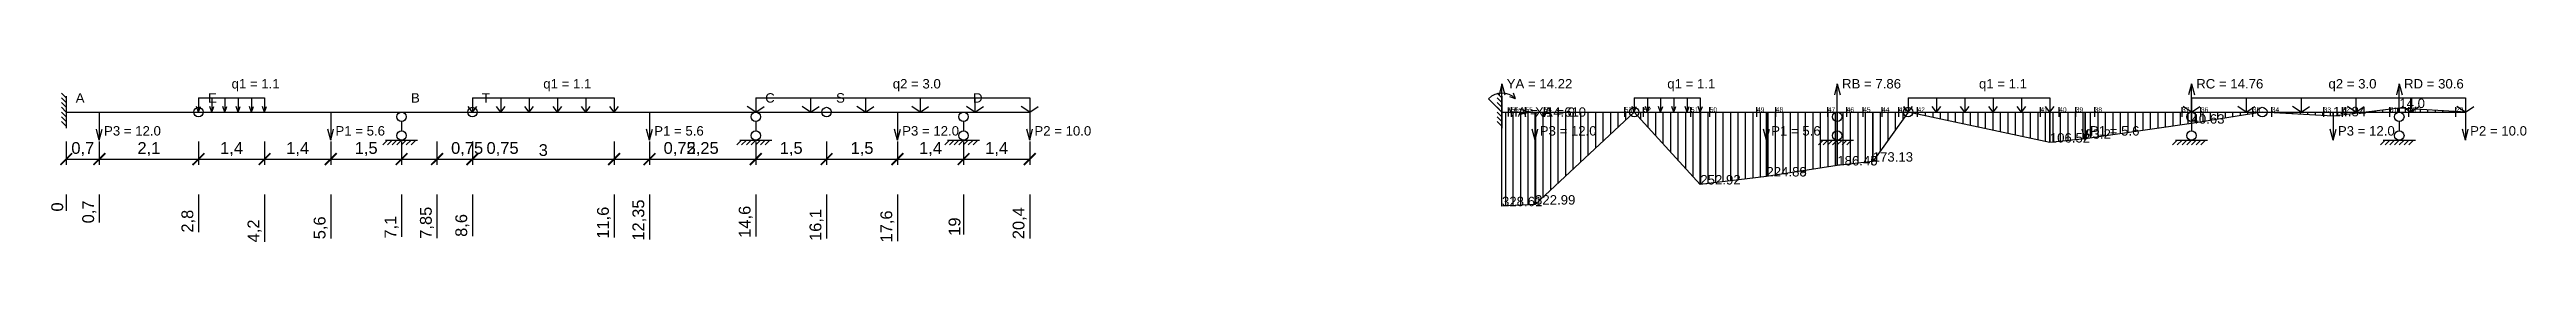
# Model space of a CAD drawing. Header units: millimetres. Extents: x -0.4 to 52.1, y -2.8 to 0.7.
import ezdxf

# ---------------------------------------------------------------- set-up
doc = ezdxf.new("R2010")
doc.units = ezdxf.units.MM
for name, color, linetype in [('diagram M', 7, 'Continuous'), ('HINGE', 7, 'Continuous'), ('Loads', 7, 'Continuous'), ('Node', 7, 'Continuous'), ('Rod', 7, 'Continuous'), ('SECTIONS', 7, 'Continuous'), ('Supports', 7, 'Continuous'), ('Штриховка 1', 7, 'Continuous')]:
    doc.layers.add(name, color=color, linetype=linetype)
doc.styles.get("Standard").update_dxf_attribs({"font": 'arial.ttf'})
doc.dimstyles.new('ISO-25', dxfattribs={"dimtxt": 0.25, "dimasz": 0.25, "dimexe": 0.125, "dimexo": 0.625, "dimgap": 0.0625, "dimtad": 1, "dimtxsty": 'Standard', "dimblk": 'ARCHTICK', "dimcen": 2.5, "dimazin": 3, "dimtfac": 1, "dimtmove": 0, "dimatfit": 3, "dimarcsym": 0})

# ---------------------------------------------------------------- blocks, each defined once
blk = doc.blocks.new('_ArchTick')
at = {"color": 0, "linetype": 'ByBlock', "const_width": 0.15}
blk.add_lwpolyline([(-0.5, -0.5), (0.5, 0.5)], dxfattribs=at)
blk = doc.blocks.new('*D19')
at = {"color": 0, "lineweight": -2, "transparency": 16777216}
for p, q in [((0, -0.625), (0, -1.125)), ((0, -1), (0.7, -1)), ((0.7, -0.625), (0.7, -1.125))]:
    blk.add_line(p, q, dxfattribs=at)
at = {"layer": 'Defpoints', "color": 0, "transparency": 16777216}
for p in [(0, 0), (0.7, 0), (0.7, -1)]:
    blk.add_point(p, dxfattribs=at)
at = {"color": 0, "lineweight": -2, "transparency": 16777216, "xscale": 0.25, "yscale": 0.25, "zscale": 0.25, "rotation": 180}
blk.add_blockref('_ArchTick', (0, -1), dxfattribs=at)
at = {"color": 0, "lineweight": -2, "transparency": 16777216, "xscale": 0.25, "yscale": 0.25, "zscale": 0.25}
blk.add_blockref('_ArchTick', (0.7, -1), dxfattribs=at)
at = {"color": 0, "transparency": 16777216, "insert": (0.35, -0.787), "char_height": 0.25, "attachment_point": 5}
blk.add_mtext('0,7', dxfattribs=at)
blk = doc.blocks.new('*D20')
at = {"color": 0, "lineweight": -2, "transparency": 16777216}
for p, q in [((0.7, -0.625), (0.7, -1.125)), ((0.7, -1), (2.8, -1)), ((2.8, -0.625), (2.8, -1.125))]:
    blk.add_line(p, q, dxfattribs=at)
at = {"layer": 'Defpoints', "color": 0, "transparency": 16777216}
for p in [(0.7, 0), (2.8, 0), (2.8, -1)]:
    blk.add_point(p, dxfattribs=at)
at = {"color": 0, "lineweight": -2, "transparency": 16777216, "xscale": 0.25, "yscale": 0.25, "zscale": 0.25, "rotation": 180}
blk.add_blockref('_ArchTick', (0.7, -1), dxfattribs=at)
at = {"color": 0, "lineweight": -2, "transparency": 16777216, "xscale": 0.25, "yscale": 0.25, "zscale": 0.25}
blk.add_blockref('_ArchTick', (2.8, -1), dxfattribs=at)
at = {"color": 0, "transparency": 16777216, "insert": (1.75, -0.787), "char_height": 0.25, "attachment_point": 5}
blk.add_mtext('2,1', dxfattribs=at)
blk = doc.blocks.new('*D21')
at = {"color": 0, "lineweight": -2, "transparency": 16777216}
for p, q in [((2.8, -0.625), (2.8, -1.125)), ((2.8, -1), (4.2, -1)), ((4.2, -0.625), (4.2, -1.125))]:
    blk.add_line(p, q, dxfattribs=at)
at = {"layer": 'Defpoints', "color": 0, "transparency": 16777216}
for p in [(2.8, 0), (4.2, 0), (4.2, -1)]:
    blk.add_point(p, dxfattribs=at)
at = {"color": 0, "lineweight": -2, "transparency": 16777216, "xscale": 0.25, "yscale": 0.25, "zscale": 0.25, "rotation": 180}
blk.add_blockref('_ArchTick', (2.8, -1), dxfattribs=at)
at = {"color": 0, "lineweight": -2, "transparency": 16777216, "xscale": 0.25, "yscale": 0.25, "zscale": 0.25}
blk.add_blockref('_ArchTick', (4.2, -1), dxfattribs=at)
at = {"color": 0, "transparency": 16777216, "insert": (3.5, -0.787), "char_height": 0.25, "attachment_point": 5}
blk.add_mtext('1,4', dxfattribs=at)
blk = doc.blocks.new('*D22')
at = {"color": 0, "lineweight": -2, "transparency": 16777216}
for p, q in [((4.2, -0.625), (4.2, -1.125)), ((4.2, -1), (5.6, -1)), ((5.6, -0.625), (5.6, -1.125))]:
    blk.add_line(p, q, dxfattribs=at)
at = {"layer": 'Defpoints', "color": 0, "transparency": 16777216}
for p in [(4.2, 0), (5.6, 0), (5.6, -1)]:
    blk.add_point(p, dxfattribs=at)
at = {"color": 0, "lineweight": -2, "transparency": 16777216, "xscale": 0.25, "yscale": 0.25, "zscale": 0.25, "rotation": 180}
blk.add_blockref('_ArchTick', (4.2, -1), dxfattribs=at)
at = {"color": 0, "lineweight": -2, "transparency": 16777216, "xscale": 0.25, "yscale": 0.25, "zscale": 0.25}
blk.add_blockref('_ArchTick', (5.6, -1), dxfattribs=at)
at = {"color": 0, "transparency": 16777216, "insert": (4.9, -0.787), "char_height": 0.25, "attachment_point": 5}
blk.add_mtext('1,4', dxfattribs=at)
blk = doc.blocks.new('*D23')
at = {"color": 0, "lineweight": -2, "transparency": 16777216}
for p, q in [((5.6, -0.625), (5.6, -1.125)), ((5.6, -1), (7.1, -1)), ((7.1, -0.625), (7.1, -1.125))]:
    blk.add_line(p, q, dxfattribs=at)
at = {"layer": 'Defpoints', "color": 0, "transparency": 16777216}
for p in [(5.6, 0), (7.1, 0), (7.1, -1)]:
    blk.add_point(p, dxfattribs=at)
at = {"color": 0, "lineweight": -2, "transparency": 16777216, "xscale": 0.25, "yscale": 0.25, "zscale": 0.25, "rotation": 180}
blk.add_blockref('_ArchTick', (5.6, -1), dxfattribs=at)
at = {"color": 0, "lineweight": -2, "transparency": 16777216, "xscale": 0.25, "yscale": 0.25, "zscale": 0.25}
blk.add_blockref('_ArchTick', (7.1, -1), dxfattribs=at)
at = {"color": 0, "transparency": 16777216, "insert": (6.35, -0.787), "char_height": 0.25, "attachment_point": 5}
blk.add_mtext('1,5', dxfattribs=at)
blk = doc.blocks.new('*D24')
at = {"color": 0, "lineweight": -2, "transparency": 16777216}
for p, q in [((7.1, -0.625), (7.1, -1.125)), ((7.1, -1), (7.85, -1)), ((7.85, -0.625), (7.85, -1.125)), ((7.85, -1), (8.876, -1))]:
    blk.add_line(p, q, dxfattribs=at)
at = {"layer": 'Defpoints', "color": 0, "transparency": 16777216}
for p in [(7.1, 0), (7.85, 0), (7.85, -1)]:
    blk.add_point(p, dxfattribs=at)
at = {"color": 0, "lineweight": -2, "transparency": 16777216, "xscale": 0.25, "yscale": 0.25, "zscale": 0.25, "rotation": 180}
blk.add_blockref('_ArchTick', (7.1, -1), dxfattribs=at)
at = {"color": 0, "lineweight": -2, "transparency": 16777216, "xscale": 0.25, "yscale": 0.25, "zscale": 0.25}
blk.add_blockref('_ArchTick', (7.85, -1), dxfattribs=at)
at = {"color": 0, "transparency": 16777216, "insert": (8.488, -0.787), "char_height": 0.25, "attachment_point": 5}
blk.add_mtext('0,75', dxfattribs=at)
blk = doc.blocks.new('*D25')
at = {"color": 0, "lineweight": -2, "transparency": 16777216}
for p, q in [((7.85, -0.625), (7.85, -1.125)), ((7.85, -1), (8.6, -1)), ((8.6, -0.625), (8.6, -1.125)), ((8.6, -1), (9.626, -1))]:
    blk.add_line(p, q, dxfattribs=at)
at = {"layer": 'Defpoints', "color": 0, "transparency": 16777216}
for p in [(7.85, 0), (8.6, 0), (8.6, -1)]:
    blk.add_point(p, dxfattribs=at)
at = {"color": 0, "lineweight": -2, "transparency": 16777216, "xscale": 0.25, "yscale": 0.25, "zscale": 0.25, "rotation": 180}
blk.add_blockref('_ArchTick', (7.85, -1), dxfattribs=at)
at = {"color": 0, "lineweight": -2, "transparency": 16777216, "xscale": 0.25, "yscale": 0.25, "zscale": 0.25}
blk.add_blockref('_ArchTick', (8.6, -1), dxfattribs=at)
at = {"color": 0, "transparency": 16777216, "insert": (9.238, -0.787), "char_height": 0.25, "attachment_point": 5}
blk.add_mtext('0,75', dxfattribs=at)
blk = doc.blocks.new('*D26')
at = {"color": 0, "lineweight": -2, "transparency": 16777216}
for p, q in [((8.6, -0.625), (8.6, -1.125)), ((8.6, -1), (11.6, -1)), ((11.6, -0.625), (11.6, -1.125))]:
    blk.add_line(p, q, dxfattribs=at)
at = {"layer": 'Defpoints', "color": 0, "transparency": 16777216}
for p in [(8.6, 0), (11.6, 0), (11.6, -1)]:
    blk.add_point(p, dxfattribs=at)
at = {"color": 0, "lineweight": -2, "transparency": 16777216, "xscale": 0.25, "yscale": 0.25, "zscale": 0.25, "rotation": 180}
blk.add_blockref('_ArchTick', (8.6, -1), dxfattribs=at)
at = {"color": 0, "lineweight": -2, "transparency": 16777216, "xscale": 0.25, "yscale": 0.25, "zscale": 0.25}
blk.add_blockref('_ArchTick', (11.6, -1), dxfattribs=at)
at = {"color": 0, "transparency": 16777216, "insert": (10.1, -0.81), "char_height": 0.25, "attachment_point": 5}
blk.add_mtext('3', dxfattribs=at)
blk = doc.blocks.new('*D27')
at = {"color": 0, "lineweight": -2, "transparency": 16777216}
for p, q in [((11.6, -0.625), (11.6, -1.125)), ((11.6, -1), (12.35, -1)), ((12.35, -0.625), (12.35, -1.125)), ((12.35, -1), (13.376, -1))]:
    blk.add_line(p, q, dxfattribs=at)
at = {"layer": 'Defpoints', "color": 0, "transparency": 16777216}
for p in [(11.6, 0), (12.35, 0), (12.35, -1)]:
    blk.add_point(p, dxfattribs=at)
at = {"color": 0, "lineweight": -2, "transparency": 16777216, "xscale": 0.25, "yscale": 0.25, "zscale": 0.25, "rotation": 180}
blk.add_blockref('_ArchTick', (11.6, -1), dxfattribs=at)
at = {"color": 0, "lineweight": -2, "transparency": 16777216, "xscale": 0.25, "yscale": 0.25, "zscale": 0.25}
blk.add_blockref('_ArchTick', (12.35, -1), dxfattribs=at)
at = {"color": 0, "transparency": 16777216, "insert": (12.988, -0.787), "char_height": 0.25, "attachment_point": 5}
blk.add_mtext('0,75', dxfattribs=at)
blk = doc.blocks.new('*D28')
at = {"color": 0, "lineweight": -2, "transparency": 16777216}
for p, q in [((12.35, -0.625), (12.35, -1.125)), ((12.35, -1), (14.6, -1)), ((14.6, -0.625), (14.6, -1.125))]:
    blk.add_line(p, q, dxfattribs=at)
at = {"layer": 'Defpoints', "color": 0, "transparency": 16777216}
for p in [(12.35, 0), (14.6, 0), (14.6, -1)]:
    blk.add_point(p, dxfattribs=at)
at = {"color": 0, "lineweight": -2, "transparency": 16777216, "xscale": 0.25, "yscale": 0.25, "zscale": 0.25, "rotation": 180}
blk.add_blockref('_ArchTick', (12.35, -1), dxfattribs=at)
at = {"color": 0, "lineweight": -2, "transparency": 16777216, "xscale": 0.25, "yscale": 0.25, "zscale": 0.25}
blk.add_blockref('_ArchTick', (14.6, -1), dxfattribs=at)
at = {"color": 0, "transparency": 16777216, "insert": (13.475, -0.787), "char_height": 0.25, "attachment_point": 5}
blk.add_mtext('2,25', dxfattribs=at)
blk = doc.blocks.new('*D29')
at = {"color": 0, "lineweight": -2, "transparency": 16777216}
for p, q in [((14.6, -0.625), (14.6, -1.125)), ((14.6, -1), (16.1, -1)), ((16.1, -0.625), (16.1, -1.125))]:
    blk.add_line(p, q, dxfattribs=at)
at = {"layer": 'Defpoints', "color": 0, "transparency": 16777216}
for p in [(14.6, 0), (16.1, 0), (16.1, -1)]:
    blk.add_point(p, dxfattribs=at)
at = {"color": 0, "lineweight": -2, "transparency": 16777216, "xscale": 0.25, "yscale": 0.25, "zscale": 0.25, "rotation": 180}
blk.add_blockref('_ArchTick', (14.6, -1), dxfattribs=at)
at = {"color": 0, "lineweight": -2, "transparency": 16777216, "xscale": 0.25, "yscale": 0.25, "zscale": 0.25}
blk.add_blockref('_ArchTick', (16.1, -1), dxfattribs=at)
at = {"color": 0, "transparency": 16777216, "insert": (15.35, -0.787), "char_height": 0.25, "attachment_point": 5}
blk.add_mtext('1,5', dxfattribs=at)
blk = doc.blocks.new('*D30')
at = {"color": 0, "lineweight": -2, "transparency": 16777216}
for p, q in [((16.1, -0.625), (16.1, -1.125)), ((16.1, -1), (17.6, -1)), ((17.6, -0.625), (17.6, -1.125))]:
    blk.add_line(p, q, dxfattribs=at)
at = {"layer": 'Defpoints', "color": 0, "transparency": 16777216}
for p in [(16.1, 0), (17.6, 0), (17.6, -1)]:
    blk.add_point(p, dxfattribs=at)
at = {"color": 0, "lineweight": -2, "transparency": 16777216, "xscale": 0.25, "yscale": 0.25, "zscale": 0.25, "rotation": 180}
blk.add_blockref('_ArchTick', (16.1, -1), dxfattribs=at)
at = {"color": 0, "lineweight": -2, "transparency": 16777216, "xscale": 0.25, "yscale": 0.25, "zscale": 0.25}
blk.add_blockref('_ArchTick', (17.6, -1), dxfattribs=at)
at = {"color": 0, "transparency": 16777216, "insert": (16.85, -0.787), "char_height": 0.25, "attachment_point": 5}
blk.add_mtext('1,5', dxfattribs=at)
blk = doc.blocks.new('*D31')
at = {"color": 0, "lineweight": -2, "transparency": 16777216}
for p, q in [((17.6, -0.625), (17.6, -1.125)), ((17.6, -1), (19, -1)), ((19, -0.625), (19, -1.125))]:
    blk.add_line(p, q, dxfattribs=at)
at = {"layer": 'Defpoints', "color": 0, "transparency": 16777216}
for p in [(17.6, 0), (19, 0), (19, -1)]:
    blk.add_point(p, dxfattribs=at)
at = {"color": 0, "lineweight": -2, "transparency": 16777216, "xscale": 0.25, "yscale": 0.25, "zscale": 0.25, "rotation": 180}
blk.add_blockref('_ArchTick', (17.6, -1), dxfattribs=at)
at = {"color": 0, "lineweight": -2, "transparency": 16777216, "xscale": 0.25, "yscale": 0.25, "zscale": 0.25}
blk.add_blockref('_ArchTick', (19, -1), dxfattribs=at)
at = {"color": 0, "transparency": 16777216, "insert": (18.3, -0.787), "char_height": 0.25, "attachment_point": 5}
blk.add_mtext('1,4', dxfattribs=at)
blk = doc.blocks.new('*D32')
at = {"color": 0, "lineweight": -2, "transparency": 16777216}
for p, q in [((19, -0.625), (19, -1.125)), ((19, -1), (20.4, -1)), ((20.4, -0.625), (20.4, -1.125))]:
    blk.add_line(p, q, dxfattribs=at)
at = {"layer": 'Defpoints', "color": 0, "transparency": 16777216}
for p in [(19, 0), (20.4, 0), (20.4, -1)]:
    blk.add_point(p, dxfattribs=at)
at = {"color": 0, "lineweight": -2, "transparency": 16777216, "xscale": 0.25, "yscale": 0.25, "zscale": 0.25, "rotation": 180}
blk.add_blockref('_ArchTick', (19, -1), dxfattribs=at)
at = {"color": 0, "lineweight": -2, "transparency": 16777216, "xscale": 0.25, "yscale": 0.25, "zscale": 0.25}
blk.add_blockref('_ArchTick', (20.4, -1), dxfattribs=at)
at = {"color": 0, "transparency": 16777216, "insert": (19.7, -0.787), "char_height": 0.25, "attachment_point": 5}
blk.add_mtext('1,4', dxfattribs=at)
blk = doc.blocks.new('Жесткая заделка')
for points in [[(-0.1, 0.4), (0, 0.3)], [(-0.1, 0.3), (0, 0.2)], [(-0.1, 0.2), (0, 0.1)], [(-0.1, 0.1), (0, 0)], [(-0.1, 0), (0, -0.1)], [(0, 0.34), (0, -0.34)], [(-0.1, -0.1), (0, -0.2)], [(-0.1, -0.2), (0, -0.3)]]:
    blk.add_lwpolyline(points)
blk = doc.blocks.new('Подвижная опора')
for points in [[(-0.7, 0.4), (-0.6, 0.3)], [(-0.7, 0.3), (-0.6, 0.2)], [(-0.7, 0.2), (-0.6, 0.1)], [(-0.7, 0.1), (-0.6, 0)], [(-0.7, 0), (-0.6, -0.1)], [(-0.6, 0.34), (-0.6, -0.34)], [(-0.2, 0), (-0.4, 0)], [(-0.7, -0.1), (-0.6, -0.2)], [(-0.7, -0.2), (-0.6, -0.3)]]:
    blk.add_lwpolyline(points)
for centre in [(-0.5, 0), (-0.1, 0)]:
    blk.add_circle(centre, 0.1)
blk = doc.blocks.new('Сосредоточенная сила')
for points in [[(0, 0), (0.6, 0)], [(0.6, 0), (0.366, 0.062)], [(0.6, 0), (0.366, -0.062)]]:
    blk.add_lwpolyline(points)
blk = doc.blocks.new('Распределенная нагрузка')
for points in [[(-0.3, 0.5), (0, 0.5)], [(-0.3, -0.5), (-0.3, 0.5)], [(0, 0.5), (-0.1169, 0.5309)], [(0, 0.5), (-0.1169, 0.4691)], [(-0.3, 0.3), (0, 0.3)], [(0, 0.3), (-0.1169, 0.3309)], [(0, 0.3), (-0.1169, 0.2691)], [(-0.3, 0.1), (0, 0.1)], [(0, 0.1), (-0.1169, 0.1309)], [(0, 0.1), (-0.1169, 0.0691)], [(0, -0.1), (-0.1169, -0.0691)], [(-0.3, -0.1), (0, -0.1)], [(0, -0.1), (-0.1169, -0.1309)], [(0, -0.3), (-0.1169, -0.2691)], [(-0.3, -0.3), (0, -0.3)], [(0, -0.3), (-0.1169, -0.3309)], [(-0.3, -0.5), (0, -0.5)], [(0, -0.5), (-0.1169, -0.4691)], [(0, -0.5), (-0.1169, -0.5309)]]:
    blk.add_lwpolyline(points)
blk = doc.blocks.new('Сечение')
at = {"color": 1}
blk.add_lwpolyline([(-0.1, 0), (0.1, 0)], dxfattribs=at)
blk = doc.blocks.new('Момент (по часовой)')
for points in [[(0, 0), (-0.283, 0.283)], [(0.283, 0.283), (0.166, 0.323)], [(0.283, 0.283), (0.242, 0.4)]]:
    blk.add_lwpolyline(points)
blk.add_arc((0, 0), 0.4, 45.0651, 134.9349)
blk = doc.blocks.new('*D33')
at = {"color": 0, "lineweight": -2, "transparency": 16777216}
blk.add_line((0, -1.75), (0, -2.098), dxfattribs=at)
at = {"layer": 'Defpoints', "color": 0, "transparency": 16777216}
for p in [(0, 0), (0, -1.125), (0, -1.873)]:
    blk.add_point(p, dxfattribs=at)
at = {"color": 0, "transparency": 16777216, "insert": (-0.19, -2.017), "char_height": 0.25, "attachment_point": 5, "rotation": 90}
blk.add_mtext('0', dxfattribs=at)
blk = doc.blocks.new('*D34')
at = {"color": 0, "lineweight": -2, "transparency": 16777216}
blk.add_line((0.7, -1.75), (0.7, -2.349), dxfattribs=at)
at = {"layer": 'Defpoints', "color": 0, "transparency": 16777216}
for p in [(0, 0), (0.7, -1.125), (0.7, -1.832)]:
    blk.add_point(p, dxfattribs=at)
at = {"color": 0, "transparency": 16777216, "insert": (0.487, -2.122), "char_height": 0.25, "attachment_point": 5, "rotation": 90}
blk.add_mtext('0,7', dxfattribs=at)
blk = doc.blocks.new('*D35')
at = {"color": 0, "lineweight": -2, "transparency": 16777216}
blk.add_line((2.8, -1.75), (2.8, -2.549), dxfattribs=at)
at = {"layer": 'Defpoints', "color": 0, "transparency": 16777216}
for p in [(0, 0), (2.8, -1.125), (2.8, -2.027)]:
    blk.add_point(p, dxfattribs=at)
at = {"color": 0, "transparency": 16777216, "insert": (2.587, -2.319), "char_height": 0.25, "attachment_point": 5, "rotation": 90}
blk.add_mtext('2,8', dxfattribs=at)
blk = doc.blocks.new('*D36')
at = {"color": 0, "lineweight": -2, "transparency": 16777216}
blk.add_line((4.2, -1.75), (4.2, -2.757), dxfattribs=at)
at = {"layer": 'Defpoints', "color": 0, "transparency": 16777216}
for p in [(0, 0), (4.2, -1.125), (4.2, -2.232)]:
    blk.add_point(p, dxfattribs=at)
at = {"color": 0, "transparency": 16777216, "insert": (3.987, -2.526), "char_height": 0.25, "attachment_point": 5, "rotation": 90}
blk.add_mtext('4,2', dxfattribs=at)
blk = doc.blocks.new('*D37')
at = {"color": 0, "lineweight": -2, "transparency": 16777216}
blk.add_line((5.6, -1.75), (5.6, -2.688), dxfattribs=at)
at = {"layer": 'Defpoints', "color": 0, "transparency": 16777216}
for p in [(0, 0), (5.6, -1.125), (5.6, -2.17)]:
    blk.add_point(p, dxfattribs=at)
at = {"color": 0, "transparency": 16777216, "insert": (5.387, -2.46), "char_height": 0.25, "attachment_point": 5, "rotation": 90}
blk.add_mtext('5,6', dxfattribs=at)
blk = doc.blocks.new('*D38')
at = {"color": 0, "lineweight": -2, "transparency": 16777216}
blk.add_line((7.1, -1.75), (7.1, -2.648), dxfattribs=at)
at = {"layer": 'Defpoints', "color": 0, "transparency": 16777216}
for p in [(0, 0), (7.1, -1.125), (7.1, -2.181)]:
    blk.add_point(p, dxfattribs=at)
at = {"color": 0, "transparency": 16777216, "insert": (6.887, -2.446), "char_height": 0.25, "attachment_point": 5, "rotation": 90}
blk.add_mtext('7,1', dxfattribs=at)
blk = doc.blocks.new('*D39')
at = {"color": 0, "lineweight": -2, "transparency": 16777216}
blk.add_line((7.85, -1.75), (7.85, -2.677), dxfattribs=at)
at = {"layer": 'Defpoints', "color": 0, "transparency": 16777216}
for p in [(0, 0), (7.85, -1.125), (7.85, -1.965)]:
    blk.add_point(p, dxfattribs=at)
at = {"color": 0, "transparency": 16777216, "insert": (7.637, -2.352), "char_height": 0.25, "attachment_point": 5, "rotation": 90}
blk.add_mtext('7,85', dxfattribs=at)
blk = doc.blocks.new('*D40')
at = {"color": 0, "lineweight": -2, "transparency": 16777216}
blk.add_line((8.6, -1.75), (8.6, -2.637), dxfattribs=at)
at = {"layer": 'Defpoints', "color": 0, "transparency": 16777216}
for p in [(0, 0), (8.6, -1.125), (8.6, -2.119)]:
    blk.add_point(p, dxfattribs=at)
at = {"color": 0, "transparency": 16777216, "insert": (8.387, -2.409), "char_height": 0.25, "attachment_point": 5, "rotation": 90}
blk.add_mtext('8,6', dxfattribs=at)
blk = doc.blocks.new('*D41')
at = {"color": 0, "lineweight": -2, "transparency": 16777216}
blk.add_line((11.6, -1.75), (11.6, -2.664), dxfattribs=at)
at = {"layer": 'Defpoints', "color": 0, "transparency": 16777216}
for p in [(0, 0), (11.6, -1.125), (11.6, -1.976)]:
    blk.add_point(p, dxfattribs=at)
at = {"color": 0, "transparency": 16777216, "insert": (11.387, -2.351), "char_height": 0.25, "attachment_point": 5, "rotation": 90}
blk.add_mtext('11,6', dxfattribs=at)
blk = doc.blocks.new('*D42')
at = {"color": 0, "lineweight": -2, "transparency": 16777216}
blk.add_line((12.35, -1.75), (12.35, -2.706), dxfattribs=at)
at = {"layer": 'Defpoints', "color": 0, "transparency": 16777216}
for p in [(0, 0), (12.35, -1.125), (12.35, -1.822)]:
    blk.add_point(p, dxfattribs=at)
at = {"color": 0, "transparency": 16777216, "insert": (12.137, -2.295), "char_height": 0.25, "attachment_point": 5, "rotation": 90}
blk.add_mtext('12,35', dxfattribs=at)
blk = doc.blocks.new('*D43')
at = {"color": 0, "lineweight": -2, "transparency": 16777216}
blk.add_line((14.6, -1.75), (14.6, -2.644), dxfattribs=at)
at = {"layer": 'Defpoints', "color": 0, "transparency": 16777216}
for p in [(0, 0), (14.6, -1.125), (14.6, -1.955)]:
    blk.add_point(p, dxfattribs=at)
at = {"color": 0, "transparency": 16777216, "insert": (14.387, -2.331), "char_height": 0.25, "attachment_point": 5, "rotation": 90}
blk.add_mtext('14,6', dxfattribs=at)
blk = doc.blocks.new('*D44')
at = {"color": 0, "lineweight": -2, "transparency": 16777216}
blk.add_line((16.1, -1.75), (16.1, -2.688), dxfattribs=at)
at = {"layer": 'Defpoints', "color": 0, "transparency": 16777216}
for p in [(0, 0), (16.1, -1.125), (16.1, -2.048)]:
    blk.add_point(p, dxfattribs=at)
at = {"color": 0, "transparency": 16777216, "insert": (15.887, -2.399), "char_height": 0.25, "attachment_point": 5, "rotation": 90}
blk.add_mtext('16,1', dxfattribs=at)
blk = doc.blocks.new('*D45')
at = {"color": 0, "lineweight": -2, "transparency": 16777216}
blk.add_line((17.6, -1.75), (17.6, -2.743), dxfattribs=at)
at = {"layer": 'Defpoints', "color": 0, "transparency": 16777216}
for p in [(0, 0), (17.6, -1.125), (17.6, -2.055)]:
    blk.add_point(p, dxfattribs=at)
at = {"color": 0, "transparency": 16777216, "insert": (17.387, -2.431), "char_height": 0.25, "attachment_point": 5, "rotation": 90}
blk.add_mtext('17,6', dxfattribs=at)
blk = doc.blocks.new('*D46')
at = {"color": 0, "lineweight": -2, "transparency": 16777216}
blk.add_line((19, -1.75), (19, -2.602), dxfattribs=at)
at = {"layer": 'Defpoints', "color": 0, "transparency": 16777216}
for p in [(0, 0), (19, -1.125), (19, -2.204)]:
    blk.add_point(p, dxfattribs=at)
at = {"color": 0, "transparency": 16777216, "insert": (18.81, -2.434), "char_height": 0.25, "attachment_point": 5, "rotation": 90}
blk.add_mtext('19', dxfattribs=at)
blk = doc.blocks.new('*D47')
at = {"color": 0, "lineweight": -2, "transparency": 16777216}
blk.add_line((20.4, -1.75), (20.4, -2.687), dxfattribs=at)
at = {"layer": 'Defpoints', "color": 0, "transparency": 16777216}
for p in [(0, 0), (20.4, -1.125), (20.4, -1.972)]:
    blk.add_point(p, dxfattribs=at)
at = {"color": 0, "transparency": 16777216, "insert": (20.187, -2.361), "char_height": 0.25, "attachment_point": 5, "rotation": 90}
blk.add_mtext('20,4', dxfattribs=at)

msp = doc.modelspace()

# ---------------------------------------------------------------- hatches: boundary and pattern name
at = {"layer": 'Штриховка 1'}
h = msp.add_hatch(dxfattribs=at)
h.set_pattern_fill('ANSI31', color=3, scale=0.05, angle=45)
h.paths.add_polyline_path([(30.4, 0), (31.1, 0), (31.1, -1.966), (30.4, -2), (30.4, 0)])
h = msp.add_hatch(dxfattribs=at)
h.set_pattern_fill('ANSI31', color=3, scale=0.05, angle=45)
h.paths.add_polyline_path([(31.1, 0), (33.2, 0), (33.2, 0), (31.1, -1.966), (31.1, 0)])
h = msp.add_hatch(dxfattribs=at)
h.set_pattern_fill('ANSI31', color=3, scale=0.05, angle=45)
h.paths.add_polyline_path([(33.2, 0), (34.6, 0), (34.6, -1.539), (33.2, 0), (33.2, 0)])
h = msp.add_hatch(dxfattribs=at)
h.set_pattern_fill('ANSI31', color=3, scale=0.05, angle=45)
h.paths.add_polyline_path([(34.6, 0), (36, 0), (36, -1.369), (34.6, -1.539), (34.6, 0)])
h = msp.add_hatch(dxfattribs=at)
h.set_pattern_fill('ANSI31', color=3, scale=0.05, angle=45)
h.paths.add_polyline_path([(36, 0), (37.5, 0), (37.5, -1.135), (36, -1.369), (36, 0)])
h = msp.add_hatch(dxfattribs=at)
h.set_pattern_fill('ANSI31', color=3, scale=0.05, angle=45)
h.paths.add_polyline_path([(37.5, 0), (38.25, 0), (38.25, -1.054), (37.5, -1.135), (37.5, 0)])
h = msp.add_hatch(dxfattribs=at)
h.set_pattern_fill('ANSI31', color=3, scale=0.05, angle=45)
h.paths.add_polyline_path([(38.25, 0), (39, 0), (39, 0), (38.25, -1.054), (38.25, 0)])
h = msp.add_hatch(dxfattribs=at)
h.set_pattern_fill('ANSI31', color=3, scale=0.05, angle=45)
h.paths.add_polyline_path([(39, 0), (42, 0), (42, -0.648), (39, 0), (39, 0)])
h = msp.add_hatch(dxfattribs=at)
h.set_pattern_fill('ANSI31', color=3, scale=0.05, angle=45)
h.paths.add_polyline_path([(42, 0), (42.75, 0), (42.75, -0.567), (42, -0.648), (42, 0)])
h = msp.add_hatch(dxfattribs=at)
h.set_pattern_fill('ANSI31', color=3, scale=0.05, angle=45)
h.paths.add_polyline_path([(42.75, 0), (45, 0), (45, -0.247), (42.75, -0.567), (42.75, 0)])
h = msp.add_hatch(dxfattribs=at)
h.set_pattern_fill('ANSI31', color=3, scale=0.05, angle=45)
h.paths.add_polyline_path([(45, 0), (46.5, 0), (46.5, 0), (45, -0.247), (45, 0)])
h = msp.add_hatch(dxfattribs=at)
h.set_pattern_fill('ANSI31', color=3, scale=0.05, angle=45)
h.paths.add_polyline_path([(46.5, 0), (48, 0), (48, -0.09), (46.5, 0), (46.5, 0)])
h = msp.add_hatch(dxfattribs=at)
h.set_pattern_fill('ANSI31', color=3, scale=0.05, angle=45)
h.paths.add_polyline_path([(48, 0), (49.4, 0), (49.4, 0.085), (48, -0.09), (48, 0)])
h = msp.add_hatch(dxfattribs=at)
h.set_pattern_fill('ANSI31', color=3, scale=0.05, angle=45)
h.paths.add_polyline_path([(49.4, 0), (50.8, 0), (50.8, 0), (49.4, 0.085), (49.4, 0)])

# ---------------------------------------------------------------- linework, layer by layer
at = {"layer": 'diagram M', "color": 6, "linetype": 'Continuous'}
for points in [[(30.4, 0), (31.1, 0), (31.1, -1.966), (30.4, -2), (30.4, 0)], [(31.1, 0), (33.2, 0), (33.2, 0), (31.1, -1.966), (31.1, 0)], [(33.2, 0), (34.6, 0), (34.6, -1.539), (33.2, 0), (33.2, 0)], [(34.6, 0), (36, 0), (36, -1.369), (34.6, -1.539), (34.6, 0)], [(36, 0), (37.5, 0), (37.5, -1.135), (36, -1.369), (36, 0)], [(37.5, 0), (38.25, 0), (38.25, -1.054), (37.5, -1.135), (37.5, 0)], [(38.25, 0), (39, 0), (39, 0), (38.25, -1.054), (38.25, 0)], [(39, 0), (42, 0), (42, -0.648), (39, 0), (39, 0)], [(42, 0), (42.75, 0), (42.75, -0.567), (42, -0.648), (42, 0)], [(42.75, 0), (45, 0), (45, -0.247), (42.75, -0.567), (42.75, 0)], [(45, 0), (46.5, 0), (46.5, 0), (45, -0.247), (45, 0)], [(46.5, 0), (48, 0), (48, -0.09), (46.5, 0), (46.5, 0)], [(48, 0), (49.4, 0), (49.4, 0.085), (48, -0.09), (48, 0)], [(49.4, 0), (50.8, 0), (50.8, 0), (49.4, 0.085), (49.4, 0)]]:
    msp.add_lwpolyline(points, close=True, dxfattribs=at)
at = {"layer": 'HINGE', "lineweight": 30}
for centre in [(2.8, 0), (2.8, 0), (8.6, 0), (8.6, 0), (16.1, 0), (16.1, 0), (33.2, 0), (39, 0), (46.5, 0)]:
    msp.add_circle(centre, 0.1, dxfattribs=at)
at = {"layer": 'Rod', "lineweight": 30}
for p, q in [((0, 0), (0.7, 0)), ((0.7, 0), (2.8, 0)), ((2.8, 0), (4.2, 0)), ((4.2, 0), (5.6, 0)), ((5.6, 0), (7.1, 0)), ((7.1, 0), (7.85, 0)), ((7.85, 0), (8.6, 0)), ((8.6, 0), (11.6, 0)), ((11.6, 0), (12.35, 0)), ((12.35, 0), (14.6, 0)), ((14.6, 0), (16.1, 0)), ((16.1, 0), (17.6, 0)), ((17.6, 0), (19, 0)), ((19, 0), (20.4, 0)), ((30.4, 0), (31.1, 0)), ((31.1, 0), (33.2, 0)), ((33.2, 0), (34.6, 0)), ((34.6, 0), (36, 0)), ((36, 0), (37.5, 0)), ((37.5, 0), (38.25, 0)), ((38.25, 0), (39, 0)), ((39, 0), (42, 0)), ((42, 0), (42.75, 0)), ((42.75, 0), (45, 0)), ((45, 0), (46.5, 0)), ((46.5, 0), (48, 0)), ((48, 0), (49.4, 0)), ((49.4, 0), (50.8, 0))]:
    msp.add_line(p, q, dxfattribs=at)

# ---------------------------------------------------------------- block references
at = {"layer": 'Loads'}
for p, rotation in [((30.4, 0), 90), ((37.5, 0), 90), ((45, 0), 90), ((49.4, 0), 90), ((0.7, 0), 270), ((5.6, 0), 270), ((12.35, 0), 270), ((17.6, 0), 270), ((20.4, 0), 270), ((31.1, 0), 270), ((36, 0), 270), ((42.75, 0), 270), ((48, 0), 270), ((50.8, 0), 270)]:
    msp.add_blockref('Сосредоточенная сила', p, dxfattribs=dict(at, rotation=rotation))
at = {"layer": 'Loads', "rotation": 270}
for p, yscale in [((3.5, 0), 1.4), ((10.1, 0), 3), ((17.5, 0), 5.8), ((33.9, 0), 1.4), ((40.5, 0), 3), ((47.9, 0), 5.8)]:
    msp.add_blockref('Распределенная нагрузка', p, dxfattribs=dict(at, yscale=yscale))
at = {"layer": 'Loads'}
for name in ['Момент (по часовой)', 'Сосредоточенная сила']:
    msp.add_blockref(name, (30.4, 0), dxfattribs=at)
at = {"layer": 'SECTIONS', "rotation": 90}
for p in [(30.6, 0), (30.9, 0), (31.3, 0), (33, 0), (33.4, 0), (34.4, 0), (34.8, 0), (35.8, 0), (36.2, 0), (37.3, 0), (37.7, 0), (38.05, 0), (38.45, 0), (38.8, 0), (39.2, 0), (41.8, 0), (42.2, 0), (42.55, 0), (42.95, 0), (44.8, 0), (45.2, 0), (46.3, 0), (46.7, 0), (47.8, 0), (48.2, 0), (49.2, 0), (49.6, 0), (50.6, 0)]:
    msp.add_blockref('Сечение', p, dxfattribs=at)
at = {"layer": 'Supports'}
for p in [(0, 0), (30.4, 0)]:
    msp.add_blockref('Жесткая заделка', p, dxfattribs=at)
at = {"layer": 'Supports', "rotation": 90}
for p in [(7.1, 0), (14.6, 0), (19, 0), (37.5, 0), (45, 0), (49.4, 0)]:
    msp.add_blockref('Подвижная опора', p, dxfattribs=at)

# ---------------------------------------------------------------- texts
at = {"layer": 'diagram M', "color": 6}
for s, p in [('14.84', (48, -0.09)), ('14.84', (48, -0.09)), ('14.0', (49.4, 0.085)), ('14.0', (49.4, 0.085)), ('106.52', (42, -0.648)), ('106.52', (42, -0.648)), ('93.2', (42.75, -0.567)), ('93.2', (42.75, -0.567)), ('40.63', (45, -0.247)), ('40.63', (45, -0.247)), ('186.46', (37.5, -1.135)), ('186.45', (37.5, -1.135)), ('173.13', (38.25, -1.054)), ('173.13', (38.25, -1.054)), ('252.92', (34.6, -1.539)), ('252.92', (34.6, -1.539)), ('224.89', (36, -1.369)), ('224.88', (36, -1.369)), ('328.61', (30.4, -2)), ('322.99', (31.1, -1.966)), ('322.99', (31.1, -1.966))]:
    msp.add_text(s, height=0.2, dxfattribs=at).set_placement(p)
at = {"layer": 'Loads'}
for s, p in [('q1 = 1.1', (3.5, 0.5)), ('q1 = 1.1', (10.1, 0.5)), ('q2 = 3.0', (17.5, 0.5)), ('YA = 14.22', (30.5, 0.5)), ('q1 = 1.1', (33.9, 0.5)), ('RB = 7.86', (37.6, 0.5)), ('q1 = 1.1', (40.5, 0.5)), ('RC = 14.76', (45.1, 0.5)), ('q2 = 3.0', (47.9, 0.5)), ('RD = 30.6', (49.5, 0.5)), ('MA = -14.61', (30.5, -0.1)), ('XA = 0.0', (31.1, -0.1)), ('P3 = 12.0', (0.8, -0.5)), ('P1 = 5.6', (5.7, -0.5)), ('P1 = 5.6', (12.45, -0.5)), ('P3 = 12.0', (17.7, -0.5)), ('P2 = 10.0', (20.5, -0.5)), ('P3 = 12.0', (31.2, -0.5)), ('P1 = 5.6', (36.1, -0.5)), ('P1 = 5.6', (42.85, -0.5)), ('P3 = 12.0', (48.1, -0.5)), ('P2 = 10.0', (50.9, -0.5))]:
    msp.add_text(s, height=0.2, dxfattribs=at).set_placement(p)
at = {"layer": 'Node'}
for s, p in [('A', (0.2, 0.2)), ('E', (3, 0.2)), ('B', (7.3, 0.2)), ('T', (8.8, 0.2)), ('C', (14.8, 0.2)), ('S', (16.3, 0.2)), ('D', (19.2, 0.2))]:
    msp.add_text(s, height=0.2, dxfattribs=at).set_placement(p)
at = {"layer": 'SECTIONS', "color": 1}
for s, p in [('56', (30.6, 0)), ('55', (30.9, 0)), ('54', (31.3, 0)), ('53', (33, 0)), ('52', (33.4, 0)), ('51', (34.4, 0)), ('50', (34.8, 0)), ('49', (35.8, 0)), ('48', (36.2, 0)), ('47', (37.3, 0)), ('46', (37.7, 0)), ('45', (38.05, 0)), ('44', (38.45, 0)), ('43', (38.8, 0)), ('42', (39.2, 0)), ('41', (41.8, 0)), ('40', (42.2, 0)), ('39', (42.55, 0)), ('38', (42.95, 0)), ('37', (44.8, 0)), ('36', (45.2, 0)), ('35', (46.3, 0)), ('34', (46.7, 0)), ('33', (47.8, 0)), ('32', (48.2, 0)), ('31', (49.2, 0)), ('30', (49.6, 0)), ('29', (50.6, 0))]:
    msp.add_text(s, height=0.1, dxfattribs=at).set_placement(p)

# ---------------------------------------------------------------- dimensions: what is measured, and where the dimension line sits
at = {"color": 1}
for feature_location, offset, picture, middle in [((0, -1.125), (0, -0.747791678), '*D33', (-0.190143247, -2.016806003)), ((0.7, -1.125), (0, -0.707), '*D34', (0.487, -2.122)), ((2.8, -1.125), (0, -0.902), '*D35', (2.587, -2.319)), ((4.2, -1.125), (0, -1.107), '*D36', (3.987, -2.526)), ((5.6, -1.125), (0, -1.045), '*D37', (5.387, -2.46)), ((7.1, -1.125), (0, -1.056), '*D38', (6.887, -2.446)), ((7.85, -1.125), (0, -0.84), '*D39', (7.637, -2.352)), ((8.6, -1.125), (0, -0.994), '*D40', (8.387, -2.409)), ((11.6, -1.125), (0, -0.851), '*D41', (11.387, -2.351)), ((12.35, -1.125), (0, -0.697), '*D42', (12.137, -2.295)), ((14.6, -1.125), (0, -0.83), '*D43', (14.387, -2.331)), ((16.1, -1.125), (0, -0.923), '*D44', (15.887, -2.399)), ((17.6, -1.125), (0, -0.93), '*D45', (17.387, -2.431)), ((19, -1.125), (0, -1.079), '*D46', (18.81, -2.434)), ((20.4, -1.125), (0, -0.847), '*D47', (20.187, -2.361))]:
    dim = msp.add_ordinate_dim(feature_location=feature_location, offset=offset, dtype=1, origin=(0, 0), dimstyle='ISO-25', override={"dimadec": 0, "dimazin": 0, "dimfxl": 1}, dxfattribs=at)
    dim.commit()
    dim.dimension.update_dxf_attribs({"geometry": picture, "text_midpoint": middle})
for base, p1, p2, picture, middle in [((0.7, -1), (0, 0), (0.7, 0), '*D19', (0.35, -0.787)), ((2.8, -1), (0.7, 0), (2.8, 0), '*D20', (1.75, -0.787)), ((4.2, -1), (2.8, 0), (4.2, 0), '*D21', (3.5, -0.787)), ((5.6, -1), (4.2, 0), (5.6, 0), '*D22', (4.9, -0.787)), ((7.1, -1), (5.6, 0), (7.1, 0), '*D23', (6.35, -0.787)), ((7.85, -1), (7.1, 0), (7.85, 0), '*D24', (8.488, -0.787)), ((8.6, -1), (7.85, 0), (8.6, 0), '*D25', (9.238, -0.787)), ((11.6, -1), (8.6, 0), (11.6, 0), '*D26', (10.1, -0.81)), ((12.35, -1), (11.6, 0), (12.35, 0), '*D27', (12.988, -0.787)), ((14.6, -1), (12.35, 0), (14.6, 0), '*D28', (13.475, -0.787)), ((16.1, -1), (14.6, 0), (16.1, 0), '*D29', (15.35, -0.787)), ((17.6, -1), (16.1, 0), (17.6, 0), '*D30', (16.85, -0.787)), ((19, -1), (17.6, 0), (19, 0), '*D31', (18.3, -0.787)), ((20.4, -1), (19, 0), (20.4, 0), '*D32', (19.7, -0.787))]:
    dim = msp.add_linear_dim(base=base, p1=p1, p2=p2, dimstyle='ISO-25')
    dim.commit()
    dim.dimension.update_dxf_attribs({"geometry": picture, "text_midpoint": middle})

doc.saveas('drawing.dxf')
